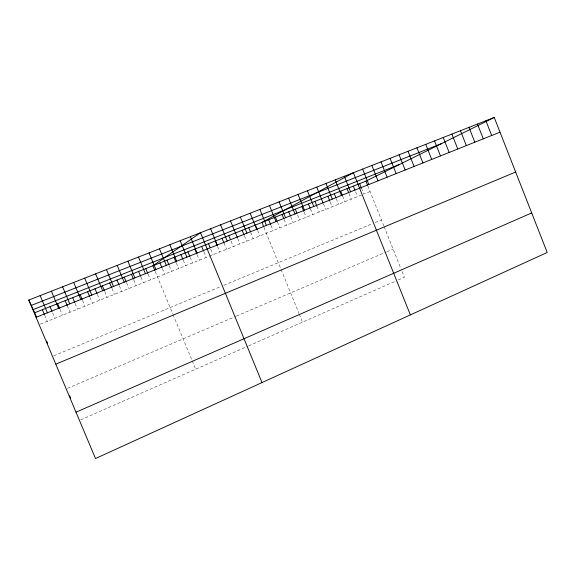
<?xml version="1.0" encoding="UTF-8"?>
<svg xmlns="http://www.w3.org/2000/svg" width="576" height="576" viewBox="0 0 576 576"><rect width="100%" height="100%" fill="white"/><g stroke="black" fill="none" stroke-linecap="round" stroke-linejoin="round"><path stroke-width="0.43" stroke-dasharray="2.88 2.16" d="M80.698 419.861L247.91 346.198M248.652 345.866L395.158 281.318M398.239 279.965L404.381 277.258L401.162 269.215M67.442 388.375L235.685 316.404M236.434 316.08L386.143 252.043M386.921 251.712L393.098 249.07M53.741 355.817L220.795 286.546M223.805 285.3L372.096 223.805M375.221 222.509L381.434 219.938M40.392 324.108L208.476 256.536M209.239 256.234L361.469 195.034M370.073 191.57L363.823 194.083L361.894 189.252M67.248 305.597L70.02 312.199M60.048 309.434L62.474 315.23M52.625 312.854L54.9 318.276M44.669 315.13L47.282 321.343M97.394 294.509L99.785 300.233M90 297.461L92.398 303.206M82.57 300.434L84.974 306.187M75.103 303.415L77.515 309.19M126.598 282.838L128.952 288.511M119.354 285.732L121.716 291.42M112.068 288.641L114.444 294.343M104.753 291.564L107.136 297.281M155.21 271.397L172.757 313.819M173.081 314.604L191.909 360.122M192.226 360.878L195.667 369.209M148.111 274.234L150.444 279.871M140.976 277.085L143.316 282.737M133.805 279.95L136.152 285.617M190.188 257.414L192.47 262.973M183.262 260.186L185.558 265.752M176.299 262.966L178.603 268.546M169.308 265.766L171.619 271.354M162.281 268.574L164.592 274.176M217.548 246.478L219.809 251.986M210.758 249.192L213.019 254.707M203.94 251.921L206.208 257.45M197.078 254.664L199.354 260.201M250.697 232.33L253.231 238.55M244.382 235.757L246.607 241.207M237.722 238.414L239.954 243.886M231.034 241.092L233.273 246.571M223.985 242.993L226.555 249.271M284.09 219.406L286.438 225.194M277.423 222.07L279.785 227.873M271.066 225.576L273.096 230.558M264.002 227.434L280.8 268.733M281.11 269.489L298.958 313.373M299.261 314.1L302.522 322.135M257.609 230.472L259.819 235.901M316.922 206.287L319.234 212.011M310.421 208.886L312.739 214.625M304.214 212.314L306.209 217.246M297.655 214.942L299.65 219.881M290.722 216.756L293.062 222.53M342.619 196.02L344.902 201.694M336.24 198.569L338.53 204.257M330.163 201.946L332.129 206.827M323.395 203.702L325.692 209.412M367.826 185.947L383.767 225.77M384.098 226.606L400.838 268.409M355.608 191.765L357.545 196.61M348.962 193.486L351.238 199.145"/><path stroke-width="0.86" d="M28.8 300.067L34.711 312.739L365.897 181.13L494.251 117.468L547.2 252.475L95.522 458.532L28.8 300.067L494.251 117.468M76.003 412.178L531.698 212.94M55.793 364.169L515.657 172.03M36.072 317.333L500.018 132.156M33.235 309.571L399.254 164.585M31.291 305.41L441.814 143.474M65.167 300.636L67.248 305.597M57.614 303.638L59.695 308.606M51.415 291.197L58.608 308.34M50.018 306.655L51.97 311.306M40.147 295.618L47.383 312.818M42.386 309.694L44.345 314.352M34.711 312.739L36.677 317.412M46.642 341.086L47.642 343.462M69.674 395.791L70.668 398.16M95.004 288.778L97.056 293.688M84.694 278.143L91.771 295.099M87.602 291.722L89.662 296.64M80.165 294.674L82.224 299.614M73.685 282.456L80.806 299.477M72.684 297.648L74.758 302.594M62.59 286.812L69.746 303.89M124.243 277.164L126.259 282.024M117.223 265.378L124.2 282.161M116.986 280.044L119.016 284.918M106.459 269.597L113.472 286.438M109.699 282.938L111.73 287.827M102.37 285.854L104.414 290.75M95.616 273.852L102.665 290.75M149.033 252.9L155.902 269.503M154.879 270.598L152.892 265.781L200.513 232.704L262.015 382.579M145.778 268.603L147.78 273.427M138.514 257.026L145.411 273.694M138.636 271.44L140.645 276.278M127.908 261.187L134.842 277.906M131.458 274.291L133.466 279.144M187.906 251.863L189.864 256.622M180.151 240.689L186.912 257.126M180.972 254.621L182.938 259.387M169.855 244.728L176.652 261.223M174.002 257.386L175.975 262.174M166.997 260.172L168.977 264.967M159.48 248.796L166.313 265.349M159.962 262.966L161.95 267.775M210.586 228.751L217.253 245.016M215.294 240.977L217.231 245.693M208.498 243.677L210.118 247.615M201.665 246.391L203.616 251.129M190.368 236.686L197.1 253.058M194.803 249.12L196.754 253.872M248.796 227.664L250.38 231.552M240.372 217.066L246.938 233.172M242.158 230.299L244.066 234.979M230.515 220.932L237.406 237.636M228.794 235.613L230.393 239.53M220.586 224.827L227.218 241.042M222.062 238.291L223.985 242.993M279.101 201.874L285.545 217.757M282.074 214.438L283.752 218.578M275.407 217.087L277.092 221.234M269.525 205.632L275.998 221.573M268.704 219.751L270.727 224.741M259.877 209.412L266.378 225.41M263.664 226.598L261.965 222.43L353.376 172.735L410.364 314.899M255.398 225.043L257.292 229.694M250.157 213.228L256.694 229.277M314.942 201.377L316.922 206.287M307.44 190.757L313.79 206.482M308.434 203.969L310.09 208.066M298.058 194.436L304.445 210.218M301.889 206.568L303.883 211.493M295.322 209.174L296.986 213.293M288.612 198.137L295.027 213.977M288.713 211.802L290.383 215.928M340.661 191.16L342.295 195.206M335.189 179.87L341.453 195.444M334.282 193.694L335.916 197.755M326.009 183.47L332.294 199.102M327.866 196.243L329.832 201.132M316.757 187.099L323.064 202.889M371.851 165.485L377.993 180.857M362.642 169.099L368.82 184.522M365.897 181.13L367.502 185.148M359.633 183.622L361.57 188.453M353.34 186.12L354.96 190.152M344.318 176.285L350.546 191.815M347.018 188.633L348.638 192.679M399.082 154.8L405.144 170.021M390.067 158.335L396.158 173.614M380.988 161.899L387.108 177.221M434.52 140.897L440.467 155.923M425.75 144.338L431.726 159.415M416.923 147.802L422.928 162.929M408.031 151.294L414.065 166.464M460.469 130.723L466.337 145.598M451.879 134.093L457.769 149.018M443.232 137.484L449.15 152.46M485.892 120.744L491.681 135.482M477.475 124.049L483.286 138.83M469.001 127.375L474.84 142.207"/></g></svg>
